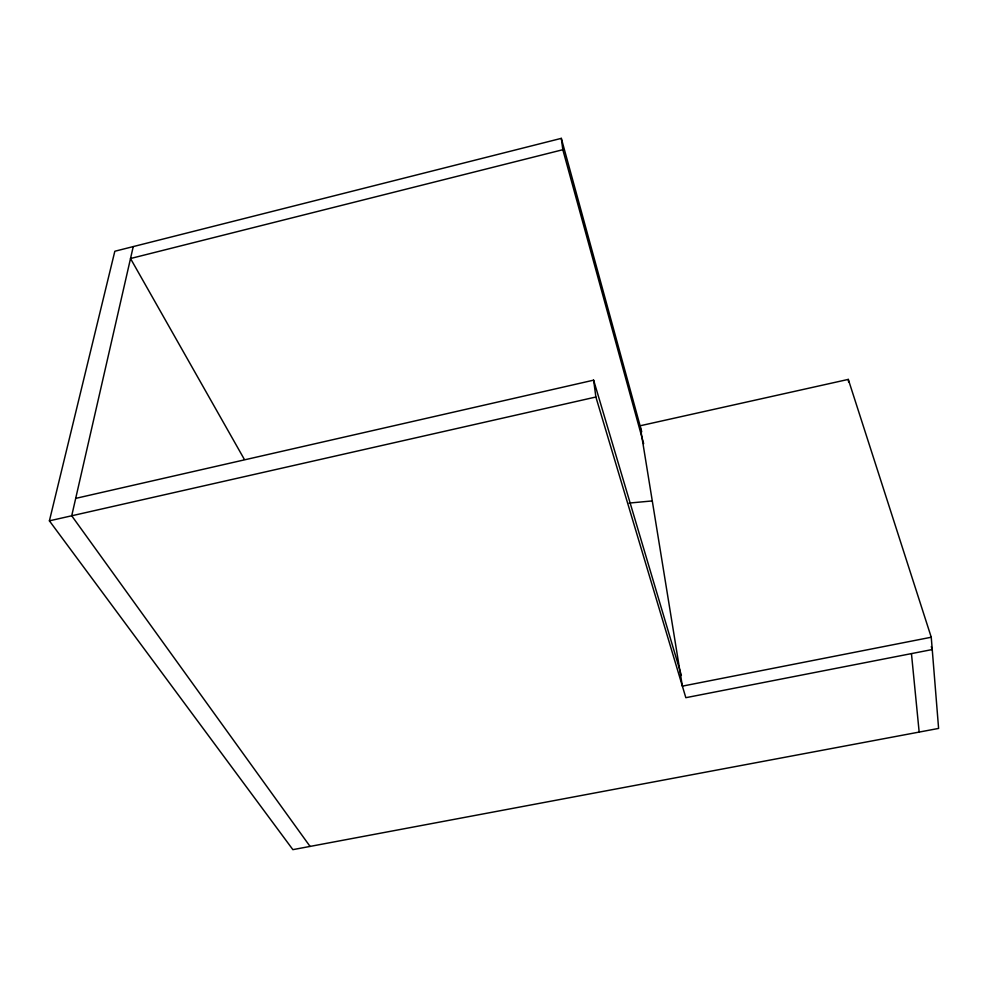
<?xml version="1.0" encoding="UTF-8"?>
<svg xmlns="http://www.w3.org/2000/svg" width="988" height="988" viewBox="0 0 988 988"><rect width="100%" height="100%" fill="white"/><g stroke="black" fill="none" stroke-linecap="round" stroke-linejoin="round"><path stroke-width="1.48" d="M133.244 246.592L71.716 515.785L310.071 846.42M931.252 637.235L682.375 686.141L640.076 425.791L848.297 379.404L931.252 637.235L938.6 728.428L292.88 849.643L49.4 520.837L114.83 251.248L561.308 138.357L641.731 431.805M561.308 138.357L562.827 149.719L130.515 258.523L244.295 459.284M75.693 498.384L593.627 380.158L681.399 675.446M49.4 520.837L595.875 397.015L593.627 380.158M629.109 503.077L652.117 500.941M931.301 646.621L932.24 649.548L685.833 697.689L595.875 397.015M562.827 149.719L643.657 443.649M848.297 379.404L848.643 382.195M911.455 653.611L919.161 732.071"/></g></svg>
